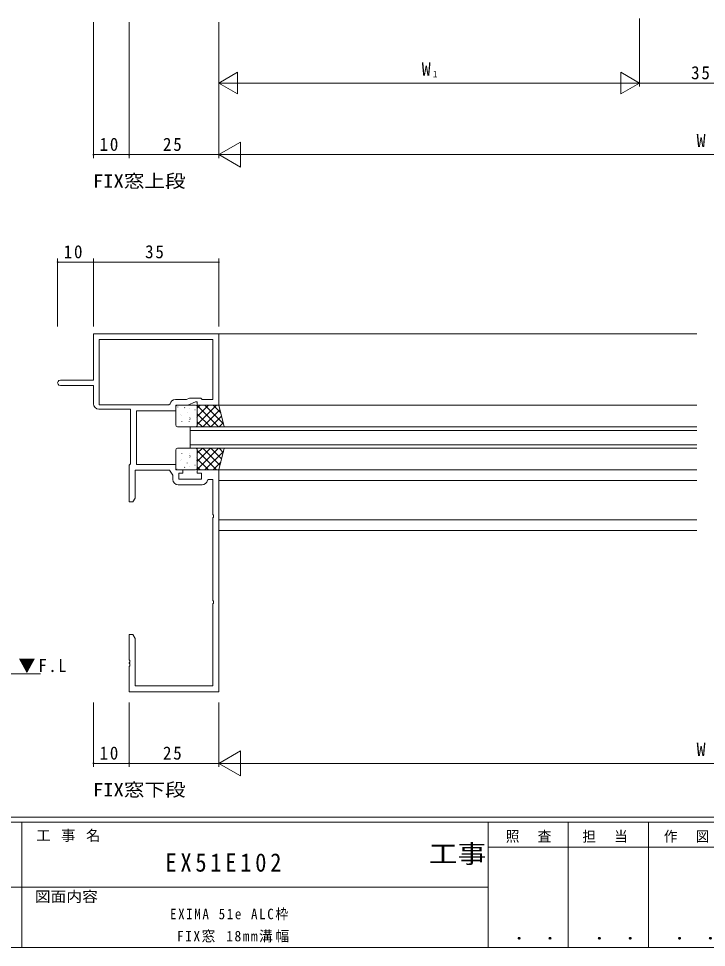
# Model space of a CAD drawing. Units: millimetres on the paper. Extents: x -420 to 373, y -297 to 267.
# Drawn here: x -33.6 to 158.5, y -297 to -37.6 of the extents above; entities that cross this region are included whole.
import ezdxf
from ezdxf.enums import TextEntityAlignment as Align

# ---------------------------------------------------------------- set-up
doc = ezdxf.new("R2010")
doc.units = ezdxf.units.MM
for name, color, linetype, lineweight in [('0-1_USER1', 7, 'Continuous', 9), ('0-3_YKK_11', 7, 'Continuous', 9), ('0-4_YKK_12', 2, 'Continuous', 9), ('0-6_YKK_13', 4, 'Continuous', 9), ('0-7_YKK_D', 6, 'Continuous', 9)]:
    doc.layers.add(name, color=color, linetype=linetype, lineweight=lineweight)
doc.layers.add('0-2_YKK_ZWAK', color=3, linetype='Continuous')
doc.styles.add('ＭＳ ゴシック', font='')
doc.styles.get('ＭＳ ゴシック').set_extended_font_data('MS Gothic')

msp = doc.modelspace()

# ---------------------------------------------------------------- linework, layer by layer
at = {"layer": '0-1_USER1'}
for p, q in [((352.3, -260.6), (-417.7, -260.6)), ((314.5, -262), (-417.7, -262)), ((-32.7, -262), (-32.7, -297)), ((97.5, -262), (97.5, -297)), ((119.9, -262), (119.9, -297)), ((142.3, -262), (142.3, -297)), ((165.684, -268.999), (97.5, -268.999)), ((-160.1, -280.199), (-31.3, -280.199)), ((-31.3, -280.199), (97.5, -280.199)), ((-417.7, -297), (314.5, -297))]:
    msp.add_line(p, q, dxfattribs=at)
at = {"layer": '0-3_YKK_11'}
for p, q in [((-12.7, -125.6), (-12.7, -138.6)), ((22.3, -125.6), (-12.7, -125.6)), ((22.3, -145.6), (22.3, -125.6)), ((-11.07, -127.23), (20.67, -127.23)), ((-11.07, -145.47), (-11.07, -127.23)), ((-11.07, -127.23), (20.67, -127.23)), ((20.67, -127.23), (20.67, -143.97)), ((-12.7, -138.6), (-21.95, -138.6)), ((-21.95, -140.1), (-12.7, -140.1)), ((-12.7, -140.1), (-12.7, -145.17)), ((8.691, -145.22), (8.395, -145.47)), ((13.294, -143.97), (10.17, -143.97)), ((14.088, -143.6), (13.294, -143.97)), ((13.656, -145.6), (15.8, -144.6)), ((17.3, -143.6), (14.088, -143.6)), ((15.8, -144.6), (16.3, -144.6)), ((16.3, -144.6), (16.3, -145.6)), ((17.67, -143.97), (17.3, -143.6)), ((20.67, -143.97), (17.67, -143.97)), ((-11.2, -146.67), (-2.33, -146.67)), ((8.395, -145.47), (-11.07, -145.47)), ((-2.33, -146.67), (-2.33, -161.901)), ((-0.7, -147.1), (10.3, -147.1)), ((-0.7, -162.1), (-0.7, -147.1)), ((10.3, -145.6), (13.656, -145.6)), ((10.3, -147.1), (10.3, -145.6)), ((16.3, -145.6), (22.3, -145.6)), ((-2.515, -162.101), (-2.7, -162.3)), ((-2.7, -162.3), (-2.7, -172.6)), ((-2.33, -161.901), (-2.515, -162.101)), ((10.3, -162.1), (-0.7, -162.1)), ((10.3, -163.6), (10.3, -162.1)), ((-1.07, -163.73), (8.5, -163.73)), ((-1.07, -171.509), (-1.07, -163.73)), ((8.5, -163.73), (9.47, -165.115)), ((9.47, -165.115), (9.47, -166.33)), ((12.3, -163.6), (10.3, -163.6)), ((11.1, -164.6), (12.3, -164.6)), ((11.1, -166.2), (11.1, -164.6)), ((12.3, -164.6), (12.3, -163.6)), ((16.3, -163.6), (16.3, -164.6)), ((22.3, -163.6), (16.3, -163.6)), ((16.3, -164.6), (17.5, -164.6)), ((17.5, -164.6), (17.5, -166.2)), ((22.3, -225.6), (22.3, -163.6)), ((10.97, -167.83), (17.63, -167.83)), ((17.5, -166.2), (11.1, -166.2)), ((19.113, -166.555), (19.41, -166.3)), ((19.41, -166.3), (20.67, -166.3)), ((20.67, -166.3), (20.67, -176.142)), ((-2.7, -172.6), (-1.7, -172.6)), ((-1.7, -172.6), (-1.07, -171.509)), ((20.67, -176.142), (20.79, -176.325)), ((20.79, -176.325), (20.79, -176.875)), ((20.79, -176.875), (20.67, -177.058)), ((20.67, -177.058), (20.67, -200.142)), ((20.67, -200.142), (20.79, -200.325)), ((20.79, -200.875), (20.67, -201.058)), ((20.67, -201.058), (20.67, -223.97)), ((20.79, -200.325), (20.79, -200.875)), ((-2.7, -209.6), (-2.7, -216.642)), ((-1.7, -209.6), (-2.7, -209.6)), ((-1.07, -210.691), (-1.7, -209.6)), ((-1.07, -223.97), (-1.07, -210.691)), ((-2.7, -216.642), (-2.58, -216.825)), ((-2.58, -217.375), (-2.7, -217.558)), ((-2.7, -217.558), (-2.7, -217.642)), ((-2.7, -217.642), (-2.58, -217.825)), ((-2.58, -216.825), (-2.58, -217.375)), ((-2.58, -217.825), (-2.58, -218.375)), ((-2.58, -218.375), (-2.7, -218.558)), ((-2.7, -218.558), (-2.7, -225.6)), ((-2.7, -225.6), (22.3, -225.6)), ((20.67, -223.97), (-1.07, -223.97))]:
    msp.add_line(p, q, dxfattribs=at)
for centre, radius, start, end in [((-21.95, -139.35), 0.75, 89.99998, 270), ((-11.2, -145.17), 1.5, 180, 269.99998), ((10.17, -145.47), 1.5, 90, 170.40591), ((10.97, -166.33), 1.5, 180, 269.99998), ((17.63, -166.33), 1.5, 270, 351.37306)]:
    msp.add_arc(centre, radius, start, end, dxfattribs=at)
at = {"layer": '0-4_YKK_12'}
for p, q in [((22, -125.6), (155.8, -125.6)), ((22.3, -145.6), (155.8, -145.6)), ((14.3, -157.6), (14.3, -151.6)), ((14.3, -151.6), (155.8, -151.6)), ((14.3, -152.6), (155.8, -152.6)), ((14.3, -156.6), (155.8, -156.6)), ((14.3, -157.6), (155.8, -157.6)), ((22.3, -163.6), (155.8, -163.6)), ((22.3, -166.6), (155.8, -166.6)), ((22.3, -177.6), (155.8, -177.6)), ((22.3, -180.6), (155.8, -180.6)), ((-102.21, -220.6), (-27.466, -220.6))]:
    msp.add_line(p, q, dxfattribs=at)
at = {"layer": '0-6_YKK_13'}
for p, q in [((10.3, -151.1), (10.3, -146.1)), ((10.8, -145.6), (15.8, -145.6)), ((10.864, -146.044), (10.84, -146.088)), ((12.808, -146.236), (12.72, -146.283)), ((13.488, -147.478), (13.464, -147.522)), ((14.223, -146.408), (14.215, -146.415)), ((15.679, -146.835), (15.655, -146.878)), ((17.144, -145.6), (16.3, -146.444)), ((22.3, -145.6), (16.3, -145.6)), ((21.634, -145.6), (16.3, -150.934)), ((19.389, -145.6), (16.3, -148.689)), ((16.3, -145.6), (16.3, -151.6)), ((22.202, -151.6), (16.3, -145.698)), ((16.3, -146.1), (16.3, -151.1)), ((22.616, -146.864), (17.879, -151.6)), ((23.584, -150.737), (18.447, -145.6)), ((22.836, -147.744), (20.692, -145.6)), ((23.8, -151.6), (22.3, -145.6)), ((11.598, -148.069), (11.574, -148.113)), ((12.03, -150.145), (12.006, -150.189)), ((12.018, -148.383), (12.01, -148.389)), ((14.038, -150.169), (14.03, -150.175)), ((14.222, -149.502), (14.198, -149.546)), ((14.333, -149.126), (14.245, -149.172)), ((16.112, -148.911), (16.088, -148.955)), ((16.205, -148.227), (16.198, -148.234)), ((19.957, -151.6), (16.3, -147.943)), ((17.712, -151.6), (16.3, -150.188)), ((23.065, -148.66), (20.125, -151.6)), ((15.8, -151.6), (10.8, -151.6)), ((14.654, -151.579), (14.643, -151.6)), ((16.3, -151.6), (23.8, -151.6)), ((23.514, -150.456), (22.37, -151.6)), ((10.3, -158.1), (10.3, -163.1)), ((15.8, -157.6), (10.8, -157.6)), ((14.654, -157.621), (14.643, -157.6)), ((16.3, -157.6), (23.8, -157.6)), ((22.202, -157.6), (16.3, -163.502)), ((19.957, -157.6), (16.3, -161.257)), ((17.712, -157.6), (16.3, -159.012)), ((16.3, -163.6), (16.3, -157.6)), ((16.3, -163.1), (16.3, -158.1)), ((22.616, -162.336), (17.879, -157.6)), ((23.065, -160.54), (20.125, -157.6)), ((23.8, -157.6), (22.3, -163.6)), ((23.514, -158.744), (22.37, -157.6)), ((12.03, -159.055), (12.006, -159.011)), ((12.018, -160.817), (12.01, -160.811)), ((14.038, -159.031), (14.03, -159.025)), ((14.222, -159.698), (14.198, -159.654)), ((14.333, -160.074), (14.245, -160.028)), ((16.112, -160.289), (16.088, -160.245)), ((21.634, -163.6), (16.3, -158.266)), ((19.389, -163.6), (16.3, -160.511)), ((23.584, -158.463), (18.447, -163.6)), ((10.864, -163.156), (10.84, -163.112)), ((11.598, -161.131), (11.574, -161.087)), ((12.808, -162.964), (12.72, -162.917)), ((13.488, -161.722), (13.464, -161.678)), ((14.223, -162.792), (14.215, -162.785)), ((15.679, -162.365), (15.655, -162.322)), ((16.205, -160.973), (16.198, -160.966)), ((17.144, -163.6), (16.3, -162.756)), ((22.836, -161.456), (20.692, -163.6)), ((10.8, -163.6), (15.8, -163.6)), ((22.3, -163.6), (16.3, -163.6))]:
    msp.add_line(p, q, dxfattribs=at)
for centre, start, end in [((10.8, -146.1), 90, 180), ((15.8, -146.1), 359.99998, 90), ((10.8, -151.1), 180, 270), ((15.8, -151.1), 270, 0), ((10.8, -158.1), 90, 180), ((15.8, -158.1), 359.99998, 89.99998), ((10.8, -163.1), 180, 270), ((15.8, -163.1), 270, 0)]:
    msp.add_arc(centre, 0.5, start, end, dxfattribs=at)
at = {"layer": '0-7_YKK_D'}
for p, q in [((-12.7, -38.6), (-12.7, -76.6)), ((-2.7, -38.6), (-2.7, -76.6)), ((-2.7, -38.6), (-2.7, -76.6)), ((22.3, -38.6), (22.3, -56.6)), ((22.3, -38.6), (22.3, -76.6)), ((22.3, -38.6), (22.3, -76.6)), ((139.8, -37.6), (139.8, -56.6)), ((139.8, -38.6), (139.8, -56.6)), ((22.3, -55.6), (27.496, -52.6)), ((134.604, -52.6), (134.604, -58.6)), ((139.8, -55.6), (134.604, -52.6)), ((22.3, -55.6), (32.692, -55.6)), ((133.8, -55.6), (28.3, -55.6)), ((139.8, -55.6), (129.408, -55.6)), ((139.8, -55.6), (134.604, -58.6)), ((139.8, -55.6), (174.8, -55.6)), ((22.3, -75.6), (28.362, -72.1)), ((28.362, -79.1), (28.362, -72.1)), ((-2.7, -75.6), (-12.7, -75.6)), ((22.3, -75.6), (-2.7, -75.6)), ((22.3, -75.6), (34.424, -75.6)), ((22.3, -75.6), (28.362, -79.1)), ((29.3, -75.6), (285.3, -75.6)), ((-22.7, -123.6), (-22.7, -104.6)), ((-22.7, -105.6), (-12.7, -105.6)), ((-12.7, -123.6), (-12.7, -104.6)), ((-12.7, -123.6), (-12.7, -104.6)), ((22.3, -105.6), (-12.7, -105.6)), ((22.3, -123.6), (22.3, -104.6)), ((-12.7, -228.6), (-12.7, -246.6)), ((-2.7, -228.6), (-2.7, -246.6)), ((-2.7, -228.6), (-2.7, -246.6)), ((22.3, -228.6), (22.3, -246.6)), ((22.3, -228.6), (22.3, -246.6)), ((22.3, -245.6), (28.362, -242.1)), ((-2.7, -245.6), (-12.7, -245.6)), ((22.3, -245.6), (-2.7, -245.6)), ((22.3, -245.6), (34.424, -245.6)), ((29.3, -245.6), (285.3, -245.6))]:
    msp.add_line(p, q, dxfattribs=at)
for points in [[(22.3, -55.6), (27.496, -58.6), (27.496, -52.6)], [(22.3, -245.6), (28.362, -249.1), (28.362, -242.1)]]:
    msp.add_lwpolyline(points, dxfattribs=at)
for centre, start, end in [((-12.7, -75.6), 0, 180), ((-12.7, -75.6), 180, 0), ((-2.7, -75.6), 359.99998, 179.99998), ((-2.7, -75.6), 0, 180), ((-2.7, -75.6), 179.99998, 359.99998), ((-2.7, -75.6), 180, 0), ((-22.7, -105.6), 0, 180), ((-22.7, -105.6), 180, 0), ((-12.7, -105.6), 0, 180), ((-12.7, -105.6), 0, 180), ((-12.7, -105.6), 180, 0), ((-12.7, -105.6), 180, 0), ((22.3, -105.6), 0, 180), ((22.3, -105.6), 180, 0), ((-12.7, -245.6), 0, 180), ((-12.7, -245.6), 180, 0), ((-2.7, -245.6), 359.99998, 179.99998), ((-2.7, -245.6), 0, 180), ((-2.7, -245.6), 179.99998, 359.99998), ((-2.7, -245.6), 180, 0)]:
    msp.add_arc(centre, 0.106, start, end, dxfattribs=at)

# ---------------------------------------------------------------- texts
at = {"layer": '0-1_USER1', "color": 2, "style": 'ＭＳ ゴシック', "width": 1.15}
msp.add_text('工事', height=5.132, dxfattribs=at).set_placement((80.931, -274.956), align=Align.BOTTOM_LEFT)
at = {"layer": '0-1_USER1', "style": 'ＭＳ ゴシック', "width": 1.1}
msp.add_text('図面内容', height=2.933, dxfattribs=at).set_placement((-29.083, -285.148), align=Align.BOTTOM_LEFT)
at = {"layer": '0-1_USER1', "color": 3, "style": 'ＭＳ ゴシック', "width": 1.15}
for p in [(101.955, -295.946), (124.355, -295.946), (146.755, -295.946)]:
    msp.add_text(' ． ．', height=3.666, dxfattribs=at).set_placement(p, align=Align.BOTTOM_LEFT)
at = {"layer": '0-1_USER1', "char_height": 2.933, "attachment_point": 7, "style": 'ＭＳ ゴシック'}
for s, insert in [('\\T1.16;工\\~事\\~名', (-28.688, -267.533)), ('\\T1.17;\\W0.95;照\\~\\~査', (102.489, -267.78)), ('\\T1.17;\\W0.95;担\\~\\~当', (123.855, -267.78)), ('\\T1.17;\\W0.95;作\\~\\~図', (146.62, -267.762))]:
    msp.add_mtext(s, dxfattribs=dict(at, insert=insert))
at = {"layer": '0-2_YKK_ZWAK', "style": 'ＭＳ ゴシック', "width": 1.15}
for s, p in [('FIX窓上段', (-12.815, -85.887)), ('FIX窓下段', (-12.815, -255.887))]:
    msp.add_text(s, height=3.666, dxfattribs=at).set_placement(p, align=Align.BOTTOM_LEFT)
at = {"layer": '0-2_YKK_ZWAK', "color": 2, "insert": (7.406, -275.924), "char_height": 5.132, "attachment_point": 7, "style": 'ＭＳ ゴシック'}
msp.add_mtext('\\T1.33;\\W0.9;EX51E102', dxfattribs=at)
at = {"layer": '0-2_YKK_ZWAK', "color": 7, "char_height": 2.933, "attachment_point": 7, "style": 'ＭＳ ゴシック'}
for s, insert in [('\\T1.26;\\W0.9;EXIMA\\~51e\\~ALC枠', (8.697, -289.449)), ('\\T1.21;\\W0.95;FIX窓\\~18mm溝幅', (10.617, -295.625))]:
    msp.add_mtext(s, dxfattribs=dict(at, insert=insert))
at = {"layer": '0-4_YKK_12', "color": 3, "insert": (-33.662, -220.416), "char_height": 3.666, "attachment_point": 7, "style": 'ＭＳ ゴシック'}
msp.add_mtext('\\T1.17;\\W0.95;▼F.L', dxfattribs=at)
at = {"layer": '0-7_YKK_D', "color": 3, "style": 'ＭＳ ゴシック'}
for p in [(78.991, -54.6), (155.765, -74.6), (155.765, -244.6)]:
    msp.add_text('W', height=3.666, dxfattribs=at).set_placement(p, align=Align.BOTTOM_LEFT)
at = {"layer": '0-7_YKK_D', "color": 4, "style": 'ＭＳ ゴシック'}
msp.add_text('1', height=1.833, dxfattribs=at).set_placement((82.11, -54.6), align=Align.BOTTOM_LEFT)
at = {"layer": '0-7_YKK_D', "color": 3, "char_height": 3.666, "attachment_point": 7, "style": 'ＭＳ ゴシック'}
for s, insert in [('\\T1.21;\\W0.95;35', (154.23, -54.6)), ('\\T1.21;\\W0.95;10', (-11.001, -74.6)), ('\\T1.21;\\W0.95;25', (6.718, -74.6)), ('\\T1.21;\\W0.95;10', (-21.001, -104.6)), ('\\T1.21;\\W0.95;35', (1.73, -104.6)), ('\\T1.21;\\W0.95;10', (-11.001, -244.6)), ('\\T1.21;\\W0.95;25', (6.718, -244.6))]:
    msp.add_mtext(s, dxfattribs=dict(at, insert=insert))

doc.saveas('drawing.dxf')
